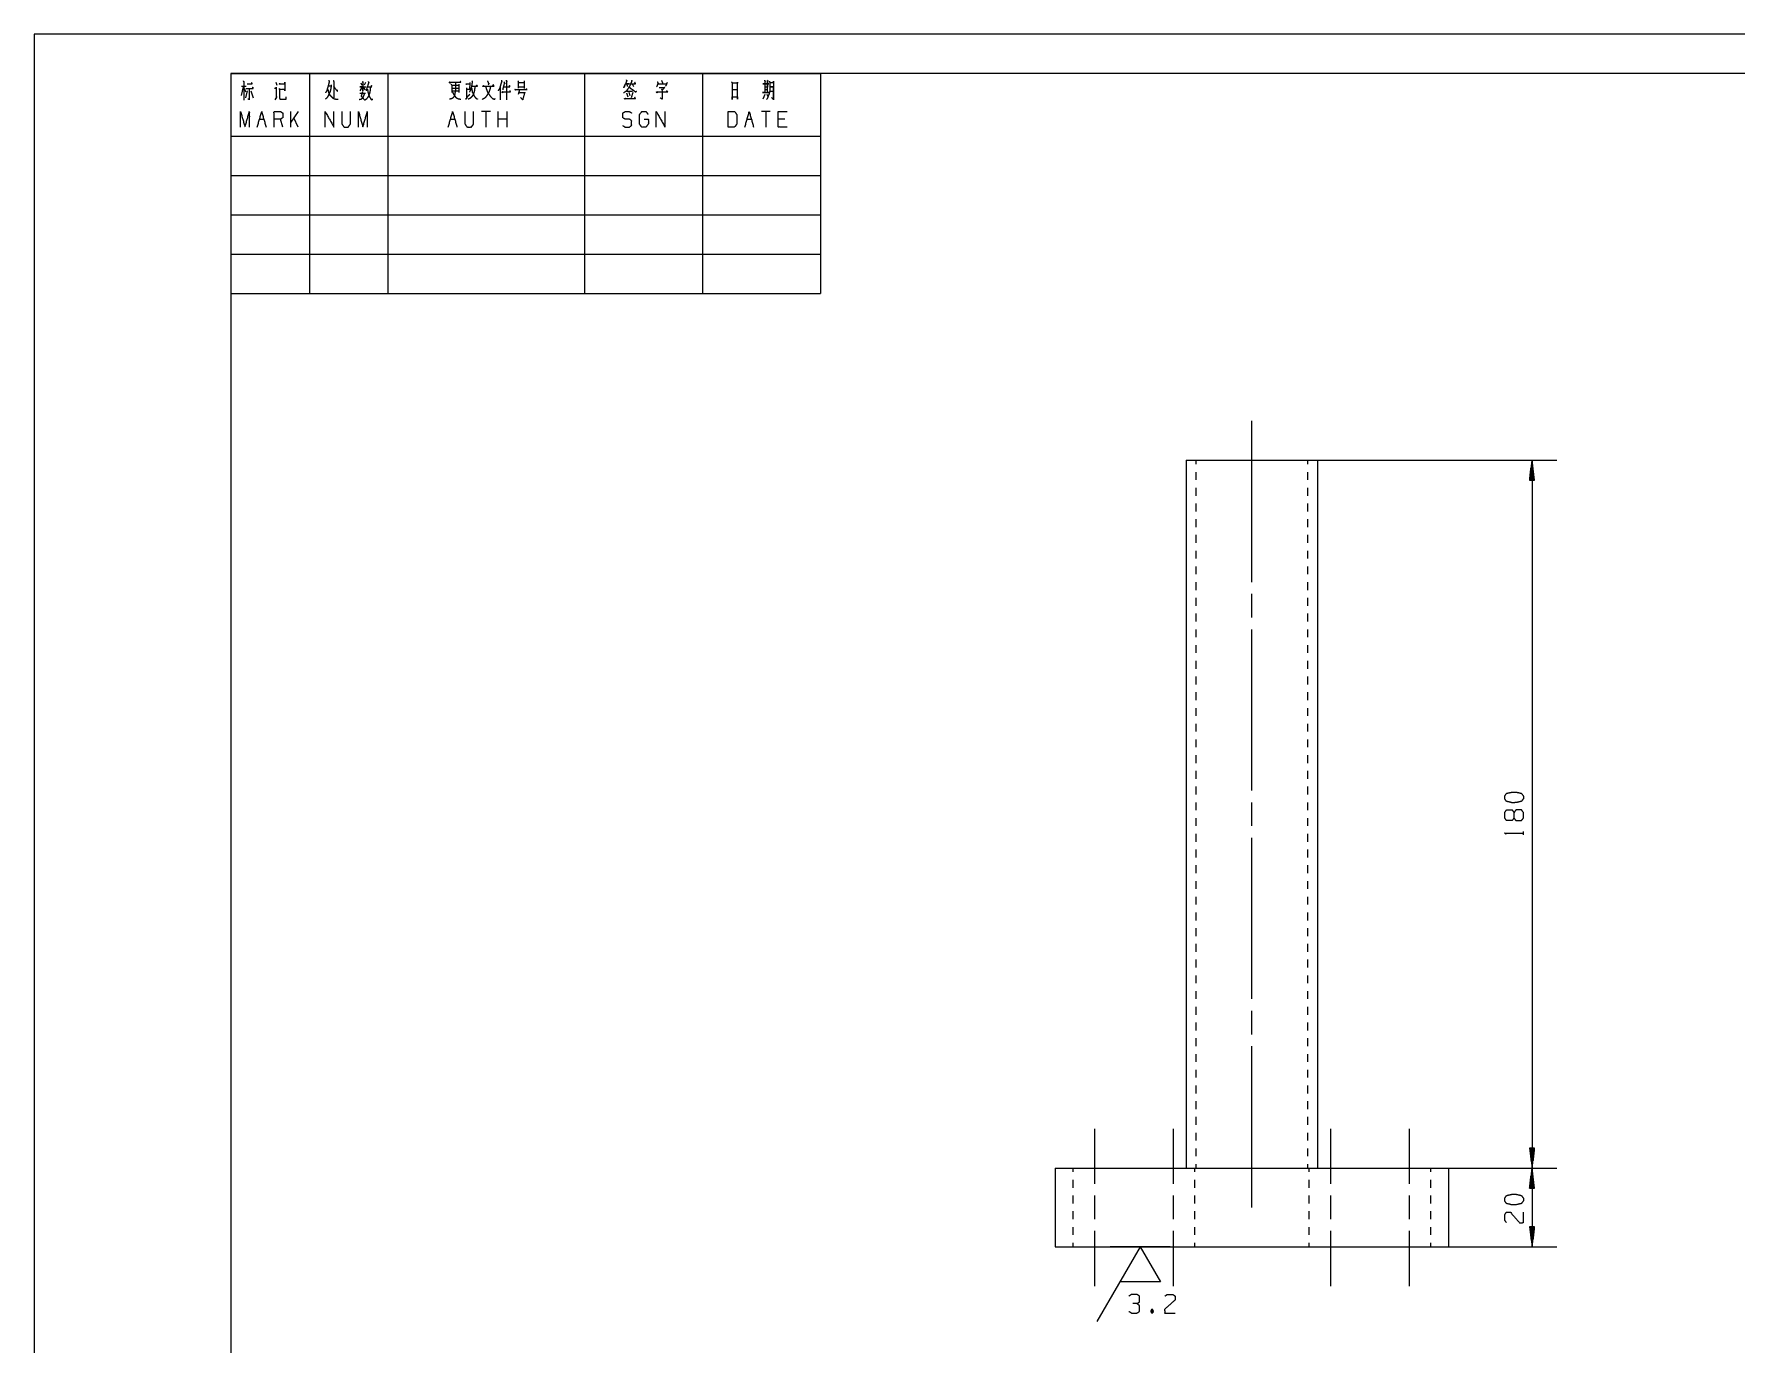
# Model space of a CAD drawing. Header units: millimetres. Extents: x 0 to 420, y 0 to 297.
# Drawn here: x 0 to 216.5, y 130.3 to 297 of the extents above; entities that cross this region are included whole.
import ezdxf

# ---------------------------------------------------------------- set-up
doc = ezdxf.new("R2010")
doc.units = ezdxf.units.MM
doc.layers.add('101', color=7, linetype='Continuous', true_color=0xffffff)

msp = doc.modelspace()

# ---------------------------------------------------------------- linework, layer by layer
at = {"layer": '101', "color": 133, "linetype": 'Continuous', "lineweight": 18}
for p, q in [((0, 297), (0, 0)), ((420, 297), (0, 297)), ((25, 292), (100, 292)), ((25, 292), (100, 292)), ((25, 292), (25, 5)), ((25, 292), (100, 292)), ((415, 292), (25, 292)), ((25, 292), (25, 264)), ((35, 292), (35, 264)), ((45, 292), (45, 264)), ((70, 292), (70, 264)), ((85, 292), (85, 264)), ((100, 292), (100, 264)), ((25, 284), (100, 284)), ((25, 279), (100, 279)), ((25, 274), (100, 274)), ((25, 269), (100, 269)), ((25, 264), (100, 264))]:
    msp.add_line(p, q, dxfattribs=at)
at = {"layer": '101', "color": 72, "linetype": 'Continuous', "lineweight": 18}
for p, q in [((26.57, 290.3), (26.35, 289.18)), ((26.36, 290.36), (26.98, 290.36)), ((26.69, 290.14), (26.91, 289.66)), ((30.74, 290.88), (30.87, 290.49)), ((37.42, 290.41), (37.77, 290.41)), ((41.69, 290.2), (41.43, 289.78)), ((41.53, 290.78), (41.66, 290.49)), ((41.88, 290.18), (42.11, 289.91)), ((42.14, 290.82), (41.95, 290.49)), ((53.11, 290.49), (53.99, 290.49)), ((53.11, 290.14), (53.98, 290.14)), ((54.01, 290.63), (54.01, 289.56)), ((55, 290.16), (55, 288.89)), ((55.4, 290.82), (55.37, 289.89)), ((59.27, 290.28), (59.27, 288.65)), ((61.56, 290.86), (62.32, 290.86)), ((61.56, 290.28), (62.32, 290.28)), ((62.33, 291.05), (62.33, 290.09)), ((76.04, 290.67), (76.21, 290.34)), ((93.22, 291.13), (93.33, 290.98)), ((27.11, 289.78), (26.88, 288.91)), ((27.56, 289.76), (27.87, 288.87)), ((30.65, 288.62), (30.93, 289.08)), ((31.13, 290.07), (31.22, 289.97)), ((41.4, 289.47), (42.16, 289.47)), ((53.1, 289.76), (53.98, 289.76)), ((55.02, 290.01), (55.35, 290.01)), ((61.73, 289.91), (61.56, 289.33)), ((61.6, 289.56), (62.33, 289.56)), ((75.31, 289.52), (75.48, 289.02)), ((75.35, 289.72), (76.07, 289.72)), ((75.6, 289.62), (75.76, 289.2)), ((76.13, 289.56), (75.92, 288.89)), ((92.92, 289.33), (92.65, 288.71)), ((92.86, 289.95), (93.25, 289.95)), ((93.18, 289.37), (93.28, 289.04)), ((93.75, 288.94), (94, 288.69)), ((28.66, 286.17), (29.22, 286.17)), ((31.62, 285.18), (31.34, 286.17)), ((32.63, 285.18), (32.63, 287.14)), ((33.59, 287.14), (32.63, 285.78)), ((33.59, 285.18), (33.04, 286.36)), ((52.94, 286.17), (53.49, 286.17)), ((58.02, 287.14), (56.9, 287.14)), ((57.46, 287.14), (57.46, 285.18)), ((59.02, 285.18), (59.02, 287.14)), ((60.14, 286.17), (59.02, 286.17)), ((60.14, 285.18), (60.14, 287.14)), ((90.65, 286.17), (91.2, 286.17)), ((93.6, 287.14), (92.49, 287.14)), ((93.05, 287.14), (93.05, 285.18)), ((95.45, 286.17), (94.61, 286.17)), ((189.36, 195.18), (189.36, 195.6)), ((142.07, 134.81), (142.23, 134.38))]:
    msp.add_line(p, q, dxfattribs=at)
at = {"layer": '101', "color": 72, "linetype": 'Continuous', "lineweight": 25}
for p, q in [((146.46, 242.8), (146.46, 152.8)), ((163.21, 152.8), (163.21, 242.8)), ((129.83, 152.8), (129.83, 142.8)), ((129.83, 152.8), (179.83, 152.8)), ((179.83, 152.8), (179.83, 142.8)), ((129.83, 142.8), (179.83, 142.8))]:
    msp.add_line(p, q, dxfattribs=at)
at = {"layer": '101', "color": 53, "linetype": 'Continuous', "lineweight": 18}
for p, q in [((147.71, 242.8), (147.71, 242.3)), ((161.96, 242.3), (161.96, 242.8)), ((147.71, 241.3), (147.71, 240.3)), ((161.96, 240.3), (161.96, 241.3)), ((147.71, 239.3), (147.71, 238.3)), ((161.96, 238.3), (161.96, 239.3)), ((147.71, 237.3), (147.71, 236.3)), ((161.96, 236.3), (161.96, 237.3)), ((147.71, 235.3), (147.71, 234.3)), ((161.96, 234.3), (161.96, 235.3)), ((147.71, 233.3), (147.71, 232.3)), ((161.96, 232.3), (161.96, 233.3)), ((147.71, 231.3), (147.71, 230.3)), ((161.96, 230.3), (161.96, 231.3)), ((147.71, 229.3), (147.71, 228.3)), ((161.96, 228.3), (161.96, 229.3)), ((147.71, 227.3), (147.71, 226.3)), ((147.71, 225.3), (147.71, 224.3)), ((161.96, 226.3), (161.96, 227.3)), ((161.96, 224.3), (161.96, 225.3)), ((147.71, 223.3), (147.71, 222.3)), ((161.96, 222.3), (161.96, 223.3)), ((147.71, 221.3), (147.71, 220.3)), ((161.96, 220.3), (161.96, 221.3)), ((147.71, 219.3), (147.71, 218.3)), ((161.96, 218.3), (161.96, 219.3)), ((147.71, 217.3), (147.71, 216.3)), ((161.96, 216.3), (161.96, 217.3)), ((147.71, 215.3), (147.71, 214.3)), ((161.96, 214.3), (161.96, 215.3)), ((147.71, 213.3), (147.71, 212.3)), ((161.96, 212.3), (161.96, 213.3)), ((147.71, 211.3), (147.71, 210.3)), ((161.96, 210.3), (161.96, 211.3)), ((147.71, 209.3), (147.71, 208.3)), ((161.96, 208.3), (161.96, 209.3)), ((147.71, 207.3), (147.71, 206.3)), ((161.96, 206.3), (161.96, 207.3)), ((147.71, 205.3), (147.71, 204.3)), ((161.96, 204.3), (161.96, 205.3)), ((147.71, 203.3), (147.71, 202.3)), ((161.96, 202.3), (161.96, 203.3)), ((147.71, 201.3), (147.71, 200.3)), ((147.71, 199.3), (147.71, 198.3)), ((161.96, 200.3), (161.96, 201.3)), ((161.96, 198.3), (161.96, 199.3)), ((147.71, 197.3), (147.71, 196.3)), ((161.96, 196.3), (161.96, 197.3)), ((147.71, 195.3), (147.71, 194.3)), ((161.96, 194.3), (161.96, 195.3)), ((147.71, 193.3), (147.71, 192.3)), ((161.96, 192.3), (161.96, 193.3)), ((147.71, 191.3), (147.71, 190.3)), ((161.96, 190.3), (161.96, 191.3)), ((147.71, 189.3), (147.71, 188.3)), ((161.96, 188.3), (161.96, 189.3)), ((147.71, 187.3), (147.71, 186.3)), ((161.96, 186.3), (161.96, 187.3)), ((147.71, 185.3), (147.71, 184.3)), ((161.96, 184.3), (161.96, 185.3)), ((147.71, 183.3), (147.71, 182.3)), ((161.96, 182.3), (161.96, 183.3)), ((147.71, 181.3), (147.71, 180.3)), ((161.96, 180.3), (161.96, 181.3)), ((147.71, 179.3), (147.71, 178.3)), ((161.96, 178.3), (161.96, 179.3)), ((147.71, 177.3), (147.71, 176.3)), ((161.96, 176.3), (161.96, 177.3)), ((147.71, 175.3), (147.71, 174.3)), ((147.71, 173.3), (147.71, 172.3)), ((161.96, 174.3), (161.96, 175.3)), ((161.96, 172.3), (161.96, 173.3)), ((147.71, 171.3), (147.71, 170.3)), ((161.96, 170.3), (161.96, 171.3)), ((147.71, 169.3), (147.71, 168.3)), ((161.96, 168.3), (161.96, 169.3)), ((147.71, 167.3), (147.71, 166.3)), ((161.96, 166.3), (161.96, 167.3)), ((147.71, 165.3), (147.71, 164.3)), ((161.96, 164.3), (161.96, 165.3)), ((147.71, 163.3), (147.71, 162.3)), ((161.96, 162.3), (161.96, 163.3)), ((147.71, 161.3), (147.71, 160.3)), ((161.96, 160.3), (161.96, 161.3)), ((147.71, 159.3), (147.71, 158.3)), ((161.96, 158.3), (161.96, 159.3)), ((147.71, 157.3), (147.71, 156.3)), ((161.96, 156.3), (161.96, 157.3)), ((147.71, 155.3), (147.71, 154.3)), ((161.96, 154.3), (161.96, 155.3)), ((132.08, 152.8), (132.08, 152.3)), ((147.58, 152.3), (147.58, 152.8)), ((147.71, 153.3), (147.71, 152.8)), ((161.96, 152.8), (161.96, 153.3)), ((162.08, 152.8), (162.08, 152.3)), ((177.58, 152.3), (177.58, 152.8)), ((132.08, 151.3), (132.08, 150.3)), ((147.58, 150.3), (147.58, 151.3)), ((162.08, 151.3), (162.08, 150.3)), ((177.58, 150.3), (177.58, 151.3)), ((132.08, 149.3), (132.08, 148.3)), ((132.08, 147.3), (132.08, 146.3)), ((147.58, 148.3), (147.58, 149.3)), ((147.58, 146.3), (147.58, 147.3)), ((162.08, 149.3), (162.08, 148.3)), ((162.08, 147.3), (162.08, 146.3)), ((177.58, 148.3), (177.58, 149.3)), ((177.58, 146.3), (177.58, 147.3)), ((132.08, 145.3), (132.08, 144.3)), ((147.58, 144.3), (147.58, 145.3)), ((162.08, 145.3), (162.08, 144.3)), ((177.58, 144.3), (177.58, 145.3)), ((132.08, 143.3), (132.08, 142.8)), ((147.58, 142.8), (147.58, 143.3)), ((162.08, 143.3), (162.08, 142.8)), ((177.58, 142.8), (177.58, 143.3))]:
    msp.add_line(p, q, dxfattribs=at)
at = {"layer": '101', "color": 22, "linetype": 'Continuous', "lineweight": 18}
for p, q in [((154.83, 242.8), (193.62, 242.8)), ((190.45, 242.8), (190.12, 240.26)), ((190.42, 240.26), (190.42, 242.6)), ((190.45, 242.8), (190.45, 152.8)), ((190.78, 240.26), (190.45, 242.8)), ((190.48, 240.26), (190.48, 242.6)), ((190.17, 240.26), (190.17, 240.67)), ((190.22, 240.26), (190.22, 241.06)), ((190.27, 240.26), (190.27, 241.45)), ((190.32, 240.26), (190.32, 241.83)), ((190.37, 240.26), (190.37, 242.22)), ((190.53, 240.26), (190.53, 242.22)), ((190.58, 240.26), (190.58, 241.83)), ((190.63, 240.26), (190.63, 241.45)), ((190.68, 240.26), (190.68, 241.06)), ((190.73, 240.26), (190.73, 240.67)), ((190.12, 240.26), (190.12, 240.29)), ((190.12, 240.26), (190.12, 240.29)), ((190.12, 240.26), (190.78, 240.26)), ((190.78, 240.26), (190.78, 240.29)), ((190.78, 240.26), (190.78, 240.29)), ((190.12, 155.34), (190.45, 152.8)), ((190.12, 155.34), (190.12, 155.31)), ((190.12, 155.34), (190.12, 155.31)), ((190.78, 155.34), (190.12, 155.34)), ((190.17, 155.34), (190.17, 154.92)), ((190.22, 155.34), (190.22, 154.53)), ((190.27, 155.34), (190.27, 154.15)), ((190.32, 155.34), (190.32, 153.76)), ((190.37, 155.34), (190.37, 153.38)), ((190.42, 155.34), (190.42, 152.99)), ((190.45, 152.8), (190.78, 155.34)), ((190.48, 155.34), (190.48, 152.99)), ((190.53, 155.34), (190.53, 153.38)), ((190.58, 155.34), (190.58, 153.76)), ((190.63, 155.34), (190.63, 154.15)), ((190.68, 155.34), (190.68, 154.53)), ((190.73, 155.34), (190.73, 154.92)), ((190.78, 155.34), (190.78, 155.31)), ((190.78, 155.34), (190.78, 155.31)), ((161.96, 152.8), (193.62, 152.8)), ((179.83, 152.8), (193.62, 152.8)), ((190.45, 152.8), (190.12, 150.26)), ((190.32, 150.26), (190.32, 151.83)), ((190.37, 150.26), (190.37, 152.22)), ((190.42, 150.26), (190.42, 152.6)), ((190.45, 152.8), (190.45, 142.8)), ((190.78, 150.26), (190.45, 152.8)), ((190.48, 150.26), (190.48, 152.6)), ((190.53, 150.26), (190.53, 152.22)), ((190.58, 150.26), (190.58, 151.83)), ((190.12, 150.26), (190.12, 150.29)), ((190.12, 150.26), (190.12, 150.29)), ((190.12, 150.26), (190.78, 150.26)), ((190.17, 150.26), (190.17, 150.67)), ((190.22, 150.26), (190.22, 151.06)), ((190.27, 150.26), (190.27, 151.45)), ((190.63, 150.26), (190.63, 151.45)), ((190.68, 150.26), (190.68, 151.06)), ((190.73, 150.26), (190.73, 150.67)), ((190.78, 150.26), (190.78, 150.29)), ((190.78, 150.26), (190.78, 150.29)), ((190.78, 145.34), (190.12, 145.34)), ((190.12, 145.34), (190.45, 142.8)), ((190.12, 145.34), (190.12, 145.31)), ((190.12, 145.34), (190.12, 145.31)), ((190.17, 145.34), (190.17, 144.92)), ((190.22, 145.34), (190.22, 144.53)), ((190.27, 145.34), (190.27, 144.15)), ((190.32, 145.34), (190.32, 143.76)), ((190.37, 145.34), (190.37, 143.38)), ((190.42, 145.34), (190.42, 142.99)), ((190.45, 142.8), (190.78, 145.34)), ((190.48, 145.34), (190.48, 142.99)), ((190.53, 145.34), (190.53, 143.38)), ((190.58, 145.34), (190.58, 143.76)), ((190.63, 145.34), (190.63, 144.15)), ((190.68, 145.34), (190.68, 144.53)), ((190.73, 145.34), (190.73, 144.92)), ((190.78, 145.34), (190.78, 145.31)), ((190.78, 145.34), (190.78, 145.31)), ((144.44, 142.8), (136.82, 142.8)), ((179.83, 142.8), (193.62, 142.8))]:
    msp.add_line(p, q, dxfattribs=at)
at = {"layer": '101', "color": 151, "linetype": 'Continuous', "lineweight": 18}
for p, q in [((154.83, 222.8), (154.83, 225.8)), ((154.83, 200.8), (154.83, 221.3)), ((154.83, 196.3), (154.83, 199.3)), ((154.83, 174.3), (154.83, 194.8)), ((154.83, 169.8), (154.83, 172.8)), ((134.83, 149.3), (134.83, 146.3)), ((144.83, 149.3), (144.83, 146.3)), ((164.83, 149.3), (164.83, 146.3)), ((174.83, 149.3), (174.83, 146.3))]:
    msp.add_line(p, q, dxfattribs=at)
at = {"layer": '101', "color": 163, "linetype": 'Continuous', "lineweight": 13}
for p, q in [((140.63, 142.8), (135.13, 133.28)), ((140.63, 142.8), (143.2, 138.35)), ((143.2, 138.35), (138.06, 138.35))]:
    msp.add_line(p, q, dxfattribs=at)
at = {"layer": '101', "color": 72, "linetype": 'Continuous', "lineweight": 18}
for points, knots in [([(26.57, 291.07), (26.67, 290.94), (26.67, 288.6)], [0, 0, 0.064393, 1, 1]), ([(26.92, 290.07), (27.87, 290.07), (27.81, 290.24), (27.74, 290.09)], [0, 0, 0.737857, 0.874089, 1, 1]), ([(27.1, 290.69), (27.73, 290.69), (27.68, 290.82), (27.64, 290.74)], [0, 0, 0.736257, 0.890366, 1, 1]), ([(30.55, 290.14), (30.8, 290.14), (30.8, 290.26), (30.8, 288.81)], [0, 0, 0.136549, 0.204721, 1, 1]), ([(31.28, 290.69), (31.21, 290.63), (31.15, 290.69), (31.88, 290.69), (31.88, 290.88), (31.88, 289.78), (31.88, 289.97), (31.22, 289.97), (31.22, 288.83), (31.24, 288.75), (31.35, 288.71), (32.04, 288.71), (32.04, 289.02)], [0, 0, 0.017819, 0.033666, 0.169515, 0.204099, 0.407776, 0.442364, 0.564628, 0.775991, 0.791603, 0.814658, 0.942357, 1, 1]), ([(37.8, 290.55), (37.71, 289.95), (37.65, 289.76), (37.62, 289.62), (37.53, 289.47), (37.46, 289.31), (37.42, 289.18), (37.31, 289.02), (37.23, 288.89), (37.04, 288.71)], [0, 0, 0.296659, 0.392137, 0.46442, 0.547267, 0.635799, 0.700206, 0.795426, 0.869797, 1, 1]), ([(37.46, 291.13), (37.53, 290.94), (37.46, 290.67), (37.43, 290.53), (37.37, 290.34), (37.31, 290.14), (37.26, 289.95), (37.21, 289.78), (37.14, 289.66), (37.05, 289.52)], [0, 0, 0.116545, 0.278927, 0.365002, 0.478708, 0.603961, 0.717668, 0.817418, 0.901357, 1, 1]), ([(38.05, 291.11), (38.1, 290.96), (38.1, 288.87)], [0, 0, 0.06955, 1, 1]), ([(38.08, 290.38), (38.56, 289.72), (38.56, 289.91)], [0, 0, 0.814818, 1, 1]), ([(41.73, 290.94), (41.86, 290.88), (41.81, 290.92), (41.81, 289.76), (41.81, 290.3), (41.4, 290.3), (42.22, 290.3)], [0, 0, 0.046318, 0.069123, 0.437816, 0.608997, 0.739331, 1, 1]), ([(42.73, 290.2), (42.73, 289.95), (42.7, 289.68), (42.63, 289.39), (42.51, 289.1), (42.38, 288.89), (42.23, 288.71), (42.03, 288.58)], [0, 0, 0.134106, 0.280228, 0.441583, 0.610314, 0.742762, 0.870657, 1, 1]), ([(42.46, 290.96), (42.6, 290.82), (42.55, 290.86), (42.22, 289.8)], [0, 0, 0.143537, 0.187773, 1, 1]), ([(42.44, 290.28), (42.93, 290.28), (42.9, 290.45), (42.85, 290.34)], [0, 0, 0.634119, 0.848445, 1, 1]), ([(52.91, 290.86), (52.88, 290.76), (52.79, 290.88), (54.27, 290.88), (54.2, 290.98), (54.14, 290.88)], [0, 0, 0.054227, 0.130909, 0.87613, 0.940043, 1, 1]), ([(53.57, 290.88), (53.57, 289.72), (53.52, 289.58), (53.51, 289.41), (53.45, 289.2), (53.38, 289.04), (53.29, 288.91), (53.16, 288.81), (53.03, 288.75), (52.82, 288.73)], [0, 0, 0.455623, 0.515134, 0.580482, 0.665033, 0.736192, 0.79598, 0.861823, 0.919058, 1, 1]), ([(53.01, 290.63), (53.1, 290.49), (53.1, 289.58)], [0, 0, 0.156848, 1, 1]), ([(55.06, 290.65), (54.99, 290.57), (54.93, 290.65), (55.37, 290.65)], [0, 0, 0.169755, 0.325542, 1, 1]), ([(56.04, 290.36), (56.03, 290.16), (56, 289.95), (55.97, 289.72), (55.91, 289.52), (55.84, 289.33), (55.75, 289.18), (55.65, 289.02), (55.54, 288.91), (55.41, 288.81), (55.21, 288.71)], [0, 0, 0.105429, 0.211651, 0.328282, 0.437572, 0.539265, 0.625346, 0.724284, 0.79827, 0.883378, 1, 1]), ([(55.67, 291.05), (55.72, 290.96), (55.63, 290.41), (55.51, 289.99), (55.47, 289.85), (55.35, 289.62)], [0, 0, 0.062603, 0.440485, 0.727862, 0.828992, 1, 1]), ([(55.62, 290.18), (55.65, 289.99), (55.69, 289.8), (55.72, 289.6), (55.81, 289.43), (55.88, 289.29), (55.95, 289.12), (56.06, 288.98), (56.2, 288.83), (56.39, 288.73)], [0, 0, 0.109654, 0.220947, 0.342501, 0.451483, 0.545868, 0.651144, 0.754315, 0.874064, 1, 1]), ([(55.67, 290.38), (56.38, 290.38), (56.29, 290.49), (56.17, 290.36)], [0, 0, 0.696293, 0.830826, 1, 1]), ([(57.14, 290.45), (57.05, 290.34), (57.01, 290.38), (58.48, 290.38), (58.38, 290.55), (58.28, 290.41)], [0, 0, 0.066333, 0.095822, 0.818123, 0.913284, 1, 1]), ([(58.04, 290.41), (57.97, 290.01), (57.83, 289.6), (57.56, 289.16), (57.33, 288.87), (56.99, 288.69)], [0, 0, 0.190069, 0.398701, 0.640199, 0.817216, 1, 1]), ([(57.42, 290.3), (57.49, 290.07), (57.66, 289.58), (57.94, 289.18), (58.25, 288.83), (58.53, 288.71), (58.59, 288.79), (58.48, 288.62)], [0, 0, 0.103286, 0.330833, 0.538837, 0.740597, 0.872112, 0.915905, 1, 1]), ([(57.64, 291.07), (57.81, 290.65), (57.83, 290.76), (57.75, 290.55)], [0, 0, 0.581176, 0.716263, 1, 1]), ([(59.43, 291.13), (59.46, 290.98), (59.26, 290.34), (59.19, 290.09), (59.1, 289.95), (59, 289.76)], [0, 0, 0.101083, 0.561706, 0.738774, 0.854629, 1, 1]), ([(59.74, 290.92), (59.84, 290.69), (59.79, 290.78), (59.58, 289.91)], [0, 0, 0.200658, 0.282145, 1, 1]), ([(59.68, 290.3), (60.5, 290.3), (60.44, 290.45), (60.37, 290.3)], [0, 0, 0.720068, 0.857376, 1, 1]), ([(60.01, 291.13), (60.12, 290.98), (60.06, 291.05), (60.06, 288.65)], [0, 0, 0.069697, 0.101625, 1, 1]), ([(61.5, 291.07), (61.57, 290.98), (61.57, 290.14)], [0, 0, 0.115189, 1, 1]), ([(75.94, 291.15), (76.05, 291.03), (76.01, 291.05), (75.72, 290.38), (75.58, 290.14), (75.44, 289.95), (75.28, 289.72), (74.96, 289.52)], [0, 0, 0.080396, 0.103261, 0.444362, 0.576789, 0.688375, 0.819716, 1, 1]), ([(75.29, 291.17), (75.39, 291.03), (75.37, 291.07), (74.97, 290.16), (75.2, 290.69), (75.72, 290.69), (75.31, 290.69), (75.45, 290.34)], [0, 0, 0.057042, 0.07334, 0.392466, 0.581127, 0.745774, 0.87749, 1, 1]), ([(75.66, 290.26), (75.85, 290.09), (76.04, 289.97), (76.18, 289.87), (76.39, 289.7), (76.58, 289.68), (76.42, 289.6)], [0, 0, 0.194845, 0.370351, 0.508814, 0.712321, 0.860156, 1, 1]), ([(75.89, 290.69), (76.48, 290.69), (76.4, 290.84), (76.33, 290.74)], [0, 0, 0.669422, 0.855054, 1, 1]), ([(79.24, 290.92), (79.36, 290.69), (79.33, 290.78), (79.15, 290.28)], [0, 0, 0.294025, 0.394866, 1, 1]), ([(79.32, 290.67), (80.43, 290.67), (80.5, 290.84), (80.28, 290.36)], [0, 0, 0.611939, 0.711554, 1, 1]), ([(79.48, 290.2), (80.15, 290.2), (80.21, 290.26), (79.87, 289.89), (79.77, 289.97), (79.84, 289.89), (79.84, 288.73), (79.62, 288.87)], [0, 0, 0.230144, 0.259318, 0.430979, 0.476011, 0.513789, 0.910079, 1, 1]), ([(79.77, 291.11), (79.89, 290.82), (79.93, 290.86), (79.89, 290.76)], [0, 0, 0.644011, 0.768354, 1, 1]), ([(88.67, 290.94), (88.75, 290.78), (88.75, 288.69), (88.75, 289.02), (89.45, 289.02), (89.45, 288.71), (89.45, 290.88), (89.45, 290.76), (88.76, 290.76), (88.76, 289.95), (89.46, 289.95)], [0, 0, 0.022322, 0.280074, 0.320905, 0.407511, 0.44579, 0.713751, 0.729062, 0.813864, 0.913394, 1, 1]), ([(92.86, 291.13), (92.97, 290.98), (92.9, 291.07), (92.9, 289.56), (92.62, 289.56), (93.47, 289.56), (93.25, 289.56), (93.25, 291.07), (93.25, 290.67), (92.64, 290.67), (93.43, 290.67), (93.25, 290.67), (93.25, 290.26), (92.87, 290.26)], [0, 0, 0.025061, 0.039924, 0.243199, 0.280605, 0.39479, 0.42432, 0.627595, 0.680502, 0.763188, 0.869498, 0.893122, 0.948813, 1, 1]), ([(93.49, 291.03), (93.53, 290.88), (93.53, 289.7), (93.47, 289.43), (93.34, 289.12), (93.25, 288.87), (93.14, 288.69)], [0, 0, 0.062372, 0.548434, 0.661879, 0.800828, 0.909362, 1, 1]), ([(93.53, 290.86), (94, 290.86), (94, 290.98), (94, 288.62), (94, 290.28), (93.56, 290.28), (93.97, 290.28), (93.97, 289.7), (93.56, 289.7)], [0, 0, 0.072646, 0.091913, 0.457973, 0.714856, 0.782961, 0.846526, 0.936435, 1, 1]), ([(27.36, 290.07), (27.36, 288.65), (27.2, 288.73)], [0, 0, 0.887515, 1, 1]), ([(37.31, 290.01), (37.37, 289.87), (37.42, 289.7), (37.45, 289.56), (37.59, 289.27), (37.67, 289.18), (37.87, 288.98), (37.99, 288.87), (38.13, 288.79), (38.34, 288.73), (38.53, 288.73), (38.68, 288.71)], [0, 0, 0.075191, 0.157626, 0.228751, 0.384956, 0.438117, 0.578248, 0.65344, 0.734339, 0.837348, 0.928887, 1, 1]), ([(42.01, 289.41), (41.89, 289.16), (41.82, 288.98), (41.69, 288.79), (41.56, 288.69), (41.34, 288.65)], [0, 0, 0.251055, 0.434029, 0.64262, 0.795766, 1, 1]), ([(41.76, 289.68), (41.59, 289.1), (42.03, 288.62)], [0, 0, 0.483237, 1, 1]), ([(42.38, 290.01), (42.42, 289.8), (42.46, 289.56), (42.55, 289.27), (42.67, 288.98), (42.8, 288.75), (42.99, 288.6), (43.04, 288.75)], [0, 0, 0.122124, 0.267694, 0.442444, 0.622807, 0.774615, 0.912625, 1, 1]), ([(53.22, 289.6), (53.29, 289.43), (53.38, 289.29), (53.48, 289.16), (53.55, 289.04), (53.63, 288.94), (53.76, 288.87), (53.9, 288.79), (54.07, 288.75), (54.26, 288.71)], [0, 0, 0.124249, 0.240531, 0.35103, 0.449957, 0.536949, 0.636896, 0.752292, 0.866372, 1, 1]), ([(55.03, 288.89), (54.94, 288.71), (54.88, 288.73), (55.41, 289.37)], [0, 0, 0.187521, 0.244051, 1, 1]), ([(59.58, 289.66), (59.55, 289.52), (59.48, 289.66), (60.58, 289.66), (60.5, 289.78), (60.47, 289.68)], [0, 0, 0.08907, 0.186879, 0.848313, 0.935185, 1, 1]), ([(61.28, 289.91), (61.23, 289.85), (61.15, 289.95), (62.68, 289.95), (62.6, 290.01), (62.49, 289.91)], [0, 0, 0.038001, 0.105809, 0.873511, 0.927246, 1, 1]), ([(62.4, 289.62), (62.13, 288.65), (61.85, 288.94)], [0, 0, 0.71586, 1, 1]), ([(75.23, 288.81), (75.12, 288.71), (75.07, 288.81), (76.46, 288.81), (76.39, 288.94), (76.29, 288.79)], [0, 0, 0.078897, 0.135659, 0.837617, 0.910404, 1, 1]), ([(79.33, 289.68), (79.21, 289.52), (79.13, 289.66), (80.57, 289.66), (80.44, 289.76), (80.37, 289.68)], [0, 0, 0.096613, 0.17732, 0.867547, 0.947356, 1, 1]), ([(26.26, 285.18), (26.26, 287.14), (26.82, 285.18), (27.37, 287.14), (27.37, 285.18)], [0, 0, 0.245192, 0.5, 0.754808, 1, 1]), ([(30.51, 285.18), (30.51, 287.14), (31.34, 287.14), (31.62, 286.96), (31.62, 286.36), (31.34, 286.17), (30.51, 286.17)], [0, 0, 0.400952, 0.571035, 0.639278, 0.761676, 0.829917, 1, 1]), ([(37.01, 285.18), (37.01, 287.14), (38.12, 285.18), (38.12, 287.14)], [0, 0, 0.317574, 0.682426, 1, 1]), ([(39.13, 287.14), (39.13, 285.57), (39.39, 285.18), (39.95, 285.18), (40.24, 285.57), (40.24, 287.14)], [0, 0, 0.337152, 0.438599, 0.557781, 0.662848, 1, 1]), ([(41.25, 285.18), (41.25, 287.14), (41.81, 285.18), (42.36, 287.14), (42.36, 285.18)], [0, 0, 0.245192, 0.5, 0.754808, 1, 1]), ([(54.78, 287.14), (54.78, 285.57), (55.05, 285.18), (55.6, 285.18), (55.89, 285.57), (55.89, 287.14)], [0, 0, 0.337152, 0.438599, 0.557781, 0.662848, 1, 1]), ([(74.85, 285.36), (75.13, 285.18), (75.7, 285.18), (75.98, 285.39), (75.98, 285.97), (75.7, 286.17), (75.15, 286.17), (74.85, 286.36), (74.85, 286.96), (75.15, 287.14), (75.7, 287.14), (75.98, 286.96)], [0, 0, 0.068035, 0.184054, 0.254521, 0.372333, 0.442799, 0.555843, 0.626367, 0.748393, 0.81892, 0.931964, 1, 1]), ([(77.55, 286.17), (78.1, 286.17), (78.1, 285.57), (77.82, 285.18), (77.25, 285.18), (76.97, 285.57), (76.97, 286.75), (77.27, 287.14), (77.81, 287.14), (78.09, 286.75)], [0, 0, 0.103295, 0.214797, 0.304261, 0.410274, 0.499739, 0.718892, 0.809956, 0.910533, 1, 1]), ([(79.11, 285.18), (79.11, 287.14), (80.22, 285.18), (80.22, 287.14)], [0, 0, 0.317574, 0.682426, 1, 1]), ([(88.25, 285.18), (89.07, 285.18), (89.36, 285.57), (89.36, 286.75), (89.07, 287.14), (88.25, 287.14), (88.25, 285.18)], [0, 0, 0.142133, 0.227159, 0.431787, 0.516817, 0.65895, 1, 1]), ([(90.37, 285.18), (90.93, 287.14), (91.48, 285.18)], [0, 0, 0.5, 1, 1]), ([(95.73, 285.18), (94.61, 285.18), (94.61, 287.14), (95.73, 287.14)], [0, 0, 0.265389, 0.734611, 1, 1]), ([(189.36, 200.1), (189.11, 200.44), (188.41, 200.61), (187.93, 200.61), (187.21, 200.44), (186.98, 200.1), (186.98, 199.77), (187.21, 199.43), (187.93, 199.25), (188.41, 199.27), (189.11, 199.43), (189.36, 199.77), (189.36, 200.1)], [0, 0, 0.067526, 0.183973, 0.260583, 0.380942, 0.446142, 0.500305, 0.565505, 0.685864, 0.762528, 0.878311, 0.945837, 1, 1]), ([(188.16, 197.31), (187.93, 196.99), (187.21, 196.99), (186.98, 197.31), (186.98, 198), (187.21, 198.34), (187.93, 198.34), (188.16, 198), (188.16, 197.31), (188.41, 196.98), (189.11, 196.98), (189.36, 197.31), (189.36, 198), (189.13, 198.34), (188.41, 198.34), (188.16, 198)], [0, 0, 0.047574, 0.136086, 0.183661, 0.267817, 0.317167, 0.405679, 0.455028, 0.539185, 0.590297, 0.675758, 0.726871, 0.811028, 0.860377, 0.948889, 1, 1]), ([(187.18, 195.25), (186.98, 195.39), (189.36, 195.39)], [0, 0, 0.093488, 1, 1]), ([(189.36, 148.96), (189.11, 149.3), (188.41, 149.48), (187.93, 149.48), (187.21, 149.3), (186.98, 148.96), (186.98, 148.63), (187.21, 148.29), (187.93, 148.11), (188.41, 148.13), (189.11, 148.29), (189.36, 148.63), (189.36, 148.96)], [0, 0, 0.067525, 0.183972, 0.260583, 0.380942, 0.446141, 0.500306, 0.565504, 0.685864, 0.762527, 0.87831, 0.945835, 1, 1]), ([(187.21, 145.86), (186.98, 146.17), (186.98, 146.86), (187.21, 147.2), (187.68, 147.2), (188.88, 145.84), (189.36, 145.86), (189.36, 147.2)], [0, 0, 0.069693, 0.192978, 0.265274, 0.350226, 0.674741, 0.759752, 1, 1]), ([(140.22, 135.56), (140.55, 135.78), (140.55, 136.51), (140.22, 136.73), (139.53, 136.73), (139.19, 136.51)], [0, 0, 0.153875, 0.429853, 0.583728, 0.846125, 1, 1]), ([(143.76, 136.51), (144.08, 136.73), (144.77, 136.73), (145.1, 136.51), (145.1, 136.03), (143.74, 134.83), (143.76, 134.36), (145.1, 134.36)], [0, 0, 0.069693, 0.192977, 0.265274, 0.350227, 0.67474, 0.759752, 1, 1]), ([(139.21, 134.58), (139.53, 134.36), (140.22, 134.36), (140.55, 134.58), (140.55, 135.31), (140.22, 135.56), (139.7, 135.56)], [0, 0, 0.124121, 0.343688, 0.472447, 0.703378, 0.836733, 1, 1]), ([(142.07, 134.38), (142.23, 134.38), (142.32, 134.61), (142.23, 134.81), (142.07, 134.81), (141.98, 134.61), (142.07, 134.38), (142.23, 134.81)], [0, 0, 0.093974, 0.236783, 0.365957, 0.459931, 0.589105, 0.731914, 1, 1])]:
    msp.add_open_spline(points, degree=1, knots=knots, dxfattribs=at)
for points in [[(28.38, 285.18), (28.94, 287.14), (29.5, 285.18)], [(52.66, 285.18), (53.22, 287.14), (53.77, 285.18)]]:
    msp.add_open_spline(points, degree=1, dxfattribs=at)
at = {"layer": '101', "color": 151, "linetype": 'Continuous', "lineweight": 18}
for points, knots in [([(154.83, 227.3), (154.83, 242.8), (154.83, 247.8)], [0, 0, 0.756097, 1, 1]), ([(154.83, 147.8), (154.83, 150.3), (154.83, 168.3)], [0, 0, 0.121951, 1, 1]), ([(134.83, 157.8), (134.83, 152.8), (134.83, 150.8)], [0, 0, 0.714286, 1, 1]), ([(144.83, 157.8), (144.83, 152.8), (144.83, 150.8)], [0, 0, 0.714286, 1, 1]), ([(164.83, 157.8), (164.83, 152.8), (164.83, 150.8)], [0, 0, 0.714286, 1, 1]), ([(174.83, 157.8), (174.83, 152.8), (174.83, 150.8)], [0, 0, 0.714286, 1, 1]), ([(134.83, 144.8), (134.83, 142.8), (134.83, 137.8)], [0, 0, 0.285715, 1, 1]), ([(144.83, 144.8), (144.83, 142.8), (144.83, 137.8)], [0, 0, 0.285715, 1, 1]), ([(164.83, 144.8), (164.83, 142.8), (164.83, 137.8)], [0, 0, 0.285715, 1, 1]), ([(174.83, 144.8), (174.83, 140.3), (174.83, 137.8)], [0, 0, 0.642858, 1, 1])]:
    msp.add_open_spline(points, degree=1, knots=knots, dxfattribs=at)
at = {"layer": '101', "color": 72, "linetype": 'Continuous', "lineweight": 25}
msp.add_open_spline([(146.46, 242.8), (146.87, 242.8), (147.37, 242.8), (148.91, 242.8), (149.91, 242.8), (152.25, 242.8), (154.83, 242.8), (157.42, 242.8), (159.76, 242.8), (160.76, 242.8), (162.3, 242.8), (163.11, 242.8), (163.21, 242.8)], degree=1, knots=[0, 0, 0.024471, 0.054497, 0.146446, 0.206107, 0.345492, 0.5, 0.654509, 0.793893, 0.853554, 0.945504, 0.993844, 1, 1], dxfattribs=at)

doc.saveas('drawing.dxf')
